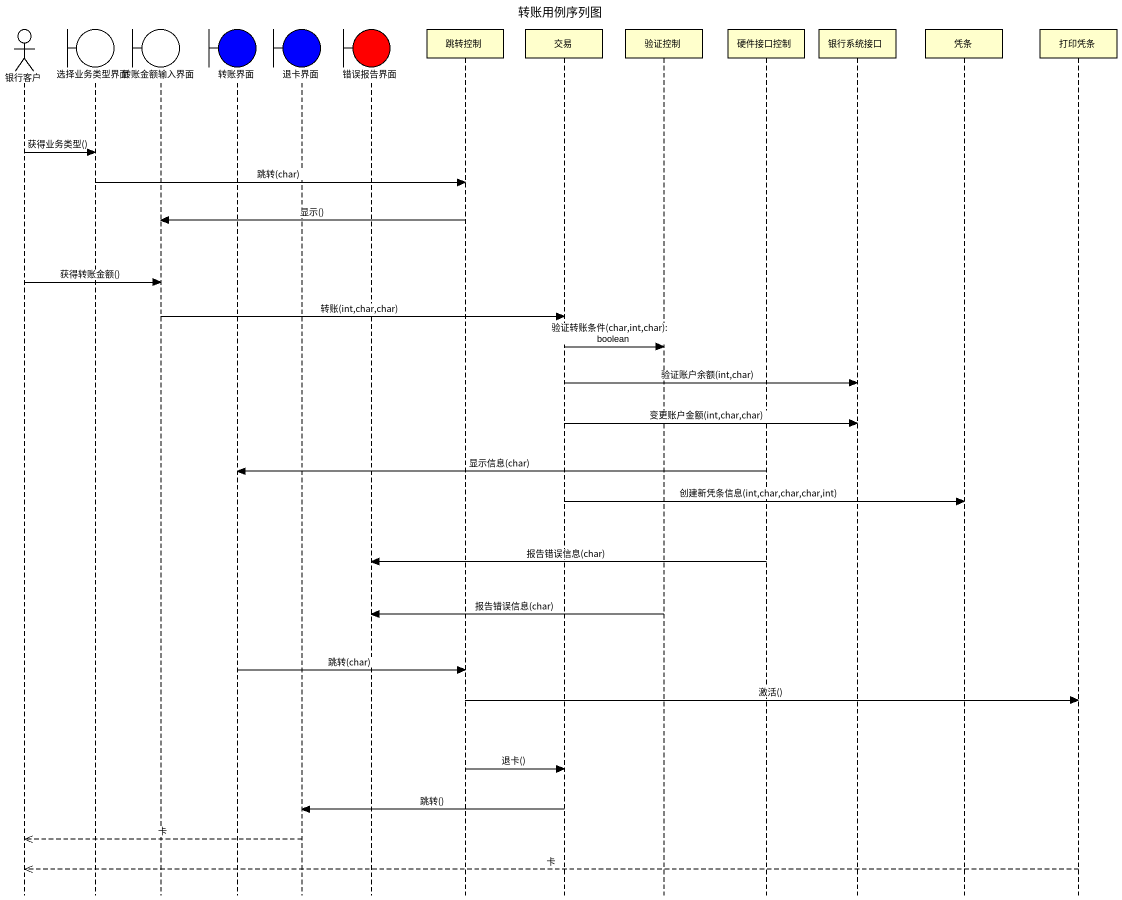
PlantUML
@startuml
title 转账用例序列图
hide footbox
actor 银行客户
boundary 选择业务类型界面
boundary 转账金额输入界面
boundary 转账界面 #0000FF
boundary 退卡界面 #0000FF
boundary 错误报告界面 #FF0000
participant 跳转控制
participant 交易
participant 验证控制
participant 硬件接口控制
participant 银行系统接口
participant 凭条
participant 打印凭条

银行客户 -> 选择业务类型界面 : 获得业务类型()
选择业务类型界面 -> 跳转控制 : 跳转(char)
跳转控制 -> 转账金额输入界面 : 显示()
银行客户 -> 转账金额输入界面 : 获得转账金额()
转账金额输入界面 -> 交易 : 转账(int,char,char)
交易 -> 验证控制 : 验证转账条件(char,int,char): boolean
交易 -> 银行系统接口 : 验证账户余额(int,char)
交易 -> 银行系统接口 : 变更账户金额(int,char,char)
硬件接口控制 -> 转账界面 : 显示信息(char)
交易 -> 凭条 : 创建新凭条信息(int,char,char,char,int)
硬件接口控制 -> 错误报告界面 : 报告错误信息(char)
验证控制 -> 错误报告界面 : 报告错误信息(char)
转账界面 -> 跳转控制 : 跳转(char)
跳转控制 -> 打印凭条 : 激活()
跳转控制 -> 交易 : 退卡()
交易 -> 退卡界面 : 跳转()
退卡界面 -->> 银行客户 : 卡
打印凭条 -->> 银行客户 : 卡
@enduml
